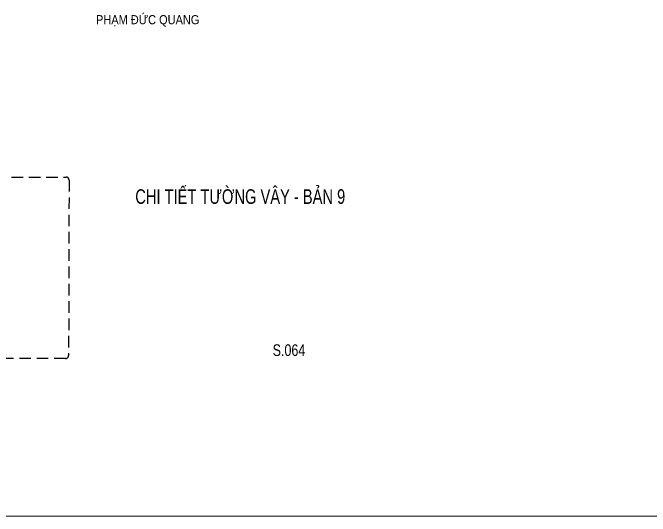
# Model space of a CAD drawing. Header units: millimetres. Extents: x -143483 to 1166745, y -1448440 to -1202244.
# Drawn here: x 901691 to 922744, y -1285398 to -1268770 of the extents above; entities that cross this region are included whole.
import ezdxf
from ezdxf.enums import TextEntityAlignment as Align

# ---------------------------------------------------------------- set-up
doc = ezdxf.new("R2010")
doc.units = ezdxf.units.MM
doc.header["$LTSCALE"] = 30
doc.linetypes.add('DASHED', pattern=[19.05, 12.7, -6.35])
doc.layers.get('Defpoints').update_dxf_attribs({"lineweight": 9})
doc.layers.add('0-Chu khung ten', color=7, linetype='Continuous')
doc.layers.add('ccu11-Text', color=31, linetype='Continuous')
doc.layers.add('ccu11-Khuat', color=9, linetype='DASHED', lineweight=30)
doc.styles.add('ccu11-VnAvantH', font='VHAVAN.TTF')
doc.styles.add('LoGoTTAs1', font='VHARIAL.TTF')
doc.styles.add('LoGoTTAs2', font='VHAVAN.TTF')
doc.styles.add('VNARIALH', font='VHARIAL.TTF')

# ---------------------------------------------------------------- blocks, each defined once
blk = doc.blocks.new('ccu11_88_tenbv')
at = {"layer": '0-Chu khung ten', "color": 31, "style": 'LoGoTTAs2', "width": 0.8}
for p in [(-8837, 8052), (-8800, 6853)]:
    blk.add_attdef('...', p, '', height=220, dxfattribs=at)
at = {"layer": '0-Chu khung ten', "color": 31}
for tag, height, style, width, p in [('1', 500, 'VNARIALH', 0.85, (-4500, 3869)), ('2', 500, 'VNARIALH', 0.85, (-4500, 2917)), ('S1-01-1', 700, 'LoGoTTAs1', 0.8, (-2250, 607)), ('1/100', 350, 'VNARIALH', 0.85, (-6750, 229))]:
    blk.add_attdef(tag, text='', height=height, dxfattribs=dict(at, style=style, width=width)).set_placement(p, align=Align.CENTER)

msp = doc.modelspace()

# ---------------------------------------------------------------- linework, layer by layer
at = {"layer": 'ccu11-Khuat'}
msp.add_lwpolyline([(893651.08, -1274195.25), (903450.3, -1274195.25, -0.41421356), (903550.3, -1274295.25), (903535.69, -1280088.16, -0.41421356), (903435.69, -1280188.16), (893636.47, -1280188.16, -0.41421356), (893536.47, -1280088.16), (893551.08, -1274295.25, -0.41421356)], format="xyb", close=True, dxfattribs=at)
at = {"layer": 'Defpoints', "color": 2}
msp.add_line((-139032.75, -1285397.81), (1029102.19, -1285397.81), dxfattribs=at)

# ---------------------------------------------------------------- block references
at = {"layer": 'ccu11-Text'}
ref = msp.add_blockref('ccu11_88_tenbv', (915491.93, -1282074.69), dxfattribs=dict(at, xscale=1.162769734056969, yscale=1.162769734056969, zscale=1.162769734056969))
ref.add_attrib('1', 'CHI TIÕT T¦êNG V¢Y - B¶N 9', dxfattribs={"layer": '0-Chu khung ten', "color": 1, "height": 482.6013, "style": 'ccu11-VnAvantH', "width": 0.75}).set_placement((909204.43, -1274599.38), align=Align.TOP_CENTER)
ref.add_attrib('S1-01-1', 'S.064', dxfattribs={"layer": '0-Chu khung ten', "color": 31, "height": 386.081, "style": 'ccu11-VnAvantH', "width": 0.8}).set_placement((910813.39, -1280105.27), align=Align.CENTER)
ref.add_attrib('...', 'ph¹m ®øc quang', dxfattribs={"layer": '0-Chu khung ten', "color": 1, "height": 301.2672, "style": 'ccu11-VnAvantH', "width": 0.9}).set_placement((906147.47, -1269149.39), align=Align.CENTER)

doc.saveas('drawing.dxf')
